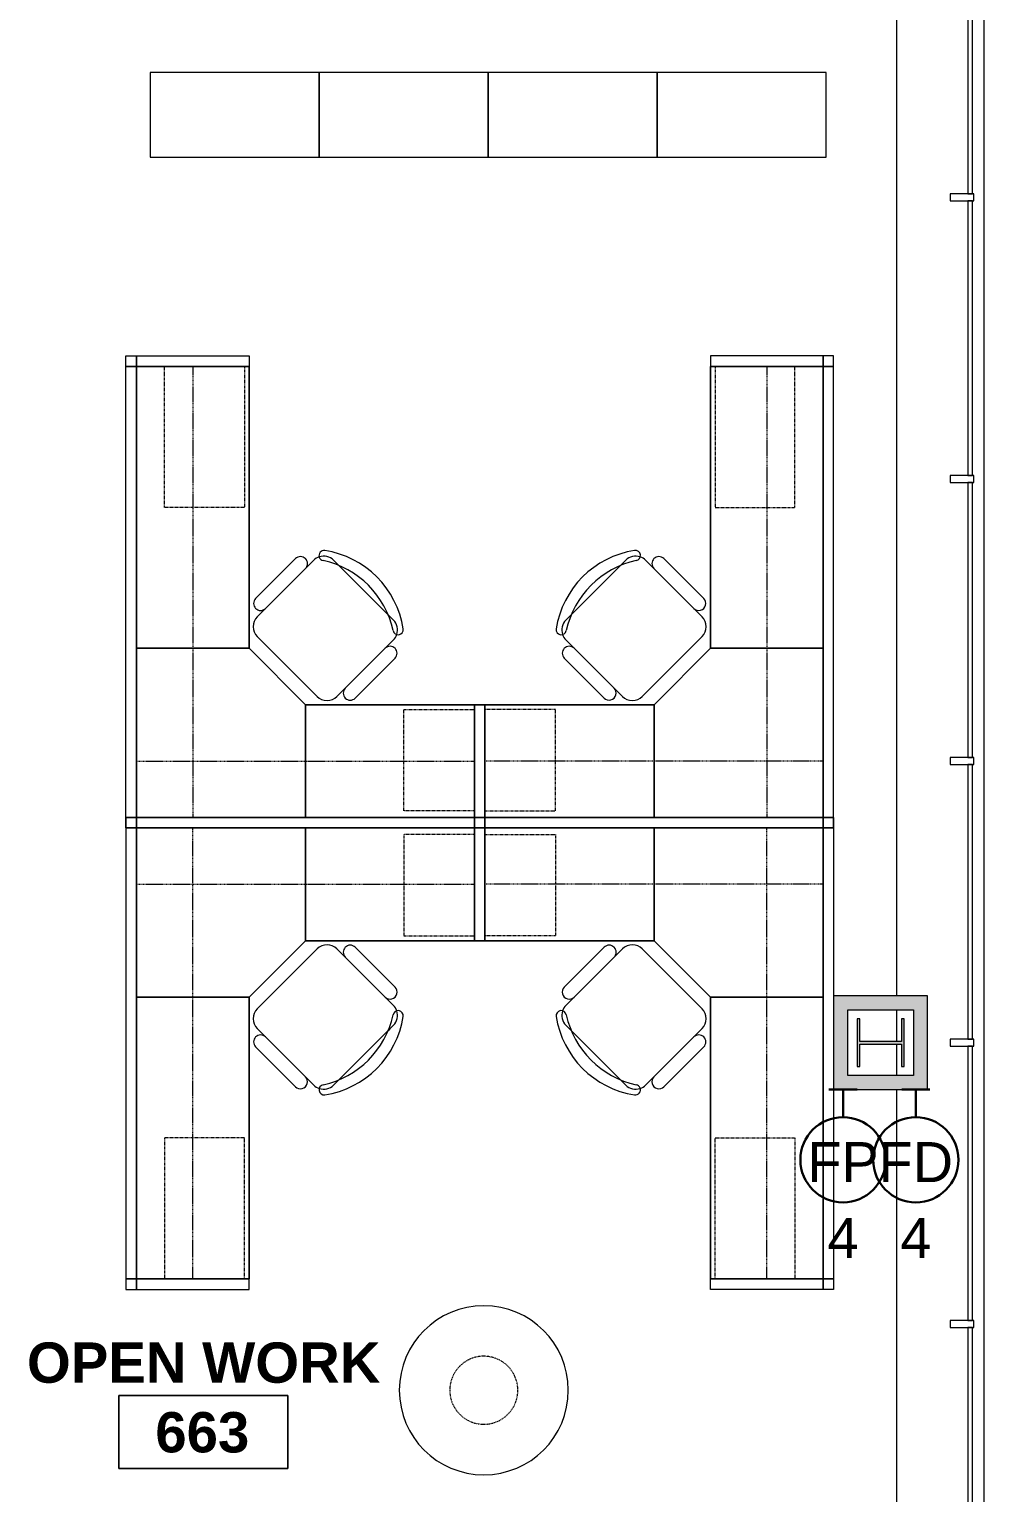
# Model space of a CAD drawing. Header units: inches. Extents: x -1180 to 2011, y -268 to 2143.
# Drawn here: x 1214 to 1417.2, y 1514.5 to 1826.1 of the extents above; entities that cross this region are included whole.
import ezdxf

# ---------------------------------------------------------------- set-up
doc = ezdxf.new("R2010")
doc.units = ezdxf.units.IN
doc.header["$MEASUREMENT"] = 0
for name, pattern in [('Hidden', [0.28125, 0.1875, -0.09375]), ('Hidden2', [0.140625, 0.09375, -0.046875]), ('Steelcase Hidden Line', [0.117188, 0.078125, -0.039062])]:
    doc.linetypes.add(name, pattern=pattern)
for name, color, linetype, lineweight in [('A-ANNO-NOTE', 131, 'Continuous', 13), ('A-AREA-IDEN', 2, 'Continuous', 9), ('A-GLAZ-CURT', 52, 'Continuous', 9), ('A-GLAZ-CWMG', 51, 'Continuous', 13), ('A-WALL', 113, 'Continuous', 13), ('A-WALL-PATT', 111, 'Continuous', 13), ('I-FURN', 30, 'Continuous', 9), ('I-FURN-PNLS', 30, 'Continuous', 9), ('I-WALL', 2, 'Continuous', 13), ('S-COLS', 52, 'Continuous', 13)]:
    doc.layers.add(name, color=color, linetype=linetype, lineweight=lineweight)
doc.styles.add('Swis721 Lt BT', font='swissl.ttf', dxfattribs={"height": 8.514638})
doc.styles.add('Swis721 Lt BT_B', font='', dxfattribs={"height": 8.583975})
doc.styles.get('Swis721 Lt BT_B').set_extended_font_data('Swis721 Lt BT', bold=True)

# ---------------------------------------------------------------- blocks, each defined once
blk = doc.blocks.new('HP-Bearing Pile-Column - HP10X57-5580024-6TH FLOOR POWER _ SIGNAL')
at = {"layer": 'S-COLS', "lineweight": 9}
blk.add_hatch(color=7, dxfattribs=at).paths.add_polyline_path([(-5.1, 5), (-5.1, 4.435), (-0.2825, 4.435), (-0.2825, -4.435), (-5.1, -4.435), (-5.1, -5), (5.1, -5), (5.1, -4.435), (0.2825, -4.435), (0.2825, 4.435), (5.1, 4.435), (5.1, 5), (-4.9623, 5)], flags=0)
at = {"layer": 'S-COLS', "color": 8, "lineweight": 20}
for p, q in [((5.1, 5), (-5.1, 5)), ((-5.1, 5), (-5.1, 4.435)), ((-5.1, 4.435), (-0.2825, 4.435)), ((-0.2825, 4.435), (-0.2825, -4.435)), ((0.2825, -4.435), (0.2825, 4.435)), ((0.2825, 4.435), (5.1, 4.435)), ((5.1, 4.435), (5.1, 5)), ((-0.2825, -4.435), (-5.1, -4.435)), ((-5.1, -4.435), (-5.1, -5)), ((-5.1, -5), (5.1, -5)), ((5.1, -4.435), (0.2825, -4.435)), ((5.1, -5), (5.1, -4.435))]:
    blk.add_line(p, q, dxfattribs=at)
blk = doc.blocks.new('System Panel - Glazed-5268107-6TH FLOOR POWER _ SIGNAL')
at = {"layer": 'A-GLAZ-CURT', "lineweight": 13}
for p, q in [((29.375, 1.75), (-29.375, 1.75)), ((-29.375, 1.75), (-29.375, 0.75)), ((-29.375, 0.75), (29.375, 0.75)), ((29.375, 0.75), (29.375, 1.75))]:
    blk.add_line(p, q, dxfattribs=at)
blk = doc.blocks.new('System Panel - Glazed-5268108-6TH FLOOR POWER _ SIGNAL')
at = {"layer": 'A-GLAZ-CURT', "lineweight": 13}
for p, q in [((29.21, 1.75), (-29.21, 1.75)), ((-29.21, 1.75), (-29.21, 0.75)), ((-29.21, 0.75), (29.21, 0.75)), ((29.21, 0.75), (29.21, 1.75))]:
    blk.add_line(p, q, dxfattribs=at)
blk = doc.blocks.new('System Panel - Glazed-4980337-6TH FLOOR POWER _ SIGNAL')
at = {"layer": 'A-GLAZ-CURT', "lineweight": 13}
for p, q in [((29.25, 1.75), (-29.25, 1.75)), ((-29.25, 1.75), (-29.25, 0.75)), ((-29.25, 0.75), (29.25, 0.75)), ((29.25, 0.75), (29.25, 1.75))]:
    blk.add_line(p, q, dxfattribs=at)
blk = doc.blocks.new('System Panel - Glazed-5268109-6TH FLOOR POWER _ SIGNAL')
at = {"layer": 'A-GLAZ-CURT', "lineweight": 13}
for p, q in [((29.29, 1.75), (-29.29, 1.75)), ((-29.29, 1.75), (-29.29, 0.75)), ((-29.29, 0.75), (29.29, 0.75)), ((29.29, 0.75), (29.29, 1.75))]:
    blk.add_line(p, q, dxfattribs=at)
blk = doc.blocks.new('Rectangular Mullion - 1_5_ x 2_5_ rectangular-4980335-6TH FLOOR POWER _ SIGNAL')
at = {"layer": 'A-GLAZ-CWMG', "lineweight": 20}
for p, q in [((-0.75, 3), (0.75, 3)), ((-0.75, -2), (-0.75, 3)), ((0.75, 3), (0.75, -2)), ((0.75, -2), (-0.75, -2))]:
    blk.add_line(p, q, dxfattribs=at)
blk = doc.blocks.new('F-Lateral File - 2 Drawers x 18_D x 36_W-5221991-6TH FLOOR POWER _ SIGNAL')
at = {"layer": 'I-FURN-PNLS'}
for p, q in [((16.8, 8.2), (-19.2, 8.2)), ((-19.2, 8.2), (-19.2, -9.8)), ((16.8, -9.8), (16.8, 8.2)), ((-19.2, -9.8), (16.8, -9.8))]:
    blk.add_line(p, q, dxfattribs=at)
blk = doc.blocks.new('F-Workstation - Generic Typical - F-Workstation - Generic Typical-V95-6TH FLOOR POWER _ SIGNAL')
at = {"layer": 'I-FURN'}
for p, q in [((25.76, -38.49), (38.49, -25.76)), ((38.49, -25.76), (25.76, -38.49)), ((25.76, -38.49), (38.49, -25.76)), ((42.73, -25.76), (54.75, -37.78)), ((44.5, -27.53), (42.73, -25.76)), ((42.73, -25.76), (44.5, -27.53)), ((44.5, -27.53), (52.98, -36.01)), ((52.98, -36.01), (44.5, -27.53)), ((52.98, -36.01), (44.5, -27.53)), ((44.5, -27.53), (52.98, -36.01)), ((46.62, -25.4), (55.1, -33.89)), ((55.1, -33.89), (46.62, -25.4)), ((46.62, -25.4), (55.1, -33.89)), ((54.75, -37.78), (52.98, -36.01)), ((52.98, -36.01), (54.75, -37.78)), ((37.78, -54.75), (25.76, -42.73)), ((25.76, -42.73), (27.53, -44.5)), ((27.53, -44.5), (25.76, -42.73)), ((53.65, -43.12), (43.12, -53.65)), ((43.2, -53.57), (53.57, -43.2)), ((53.57, -43.2), (43.2, -53.57)), ((53.57, -43.2), (53.96, -42.81)), ((53.96, -42.81), (53.57, -43.2)), ((53.99, -42.78), (54.75, -42.02)), ((54.75, -42.02), (53.99, -42.78)), ((33.89, -55.1), (25.4, -46.62)), ((25.4, -46.62), (33.89, -55.1)), ((33.89, -55.1), (25.4, -46.62)), ((36.01, -52.98), (27.53, -44.5)), ((27.53, -44.5), (36.01, -52.98)), ((27.53, -44.5), (36.01, -52.98)), ((36.01, -52.98), (27.53, -44.5)), ((36.01, -52.98), (37.78, -54.75)), ((37.78, -54.75), (36.01, -52.98)), ((42.02, -54.75), (43.2, -53.57)), ((43.2, -53.57), (42.02, -54.75))]:
    blk.add_line(p, q, dxfattribs=at)
for centre, radius, start, end in [((40.61, -27.88), 3, 45, 135), ((40.61, -27.88), 3, 45, 135), ((40.61, -27.88), 3, 45, 135), ((45.56, -26.46), 1.5, 45, 225), ((45.56, -26.46), 1.5, 45, 225), ((45.56, -26.46), 1.5, 45, 225), ((54.04, -34.95), 1.5, 225, 45), ((54.04, -34.95), 1.5, 225, 45), ((54.04, -34.95), 1.5, 225, 45), ((27.88, -40.61), 3, 135, 225), ((27.88, -40.61), 3, 135, 225), ((27.88, -40.61), 3, 135, 225), ((35.53, -35.53), 19.64, 282.5758, 347.4242), ((35.53, -35.53), 19.64, 282.5758, 347.4242), ((35.53, -35.53), 19.64, 282.5758, 347.4242), ((37.07, -37.07), 20, 278.8255, 351.1745), ((37.07, -37.07), 20, 278.8255, 351.1745), ((37.07, -37.07), 20, 278.8255, 351.1745), ((55.77, -39.97), 1.08, 351.1745, 171.1745), ((55.77, -39.97), 1.08, 351.1745, 171.1745), ((55.77, -39.97), 1.08, 351.1745, 171.1745), ((52.63, -39.9), 3, 18.7164, 45), ((52.63, -39.9), 3, 18.6047, 45), ((52.63, -39.9), 3, 18.6047, 45), ((52.63, -39.9), 3, 315, 18.6047), ((52.63, -39.9), 3, 315, 18.6047), ((26.46, -45.56), 1.5, 45, 225), ((26.46, -45.56), 1.5, 45, 225), ((26.46, -45.56), 1.5, 45, 225), ((34.95, -54.04), 1.5, 225, 45), ((34.95, -54.04), 1.5, 225, 45), ((34.95, -54.04), 1.5, 225, 45), ((39.9, -52.63), 3, 225, 251.2836), ((39.9, -52.63), 3, 225, 251.3953), ((39.9, -52.63), 3, 225, 251.3953), ((39.97, -55.77), 1.08, 98.8255, 278.8255), ((39.97, -55.77), 1.08, 98.8255, 278.8255), ((39.97, -55.77), 1.08, 98.8255, 278.8255), ((39.9, -52.63), 3, 251.3953, 315), ((39.9, -52.63), 3, 251.3953, 315)]:
    blk.add_arc(centre, radius, start, end, dxfattribs=at)
at = {"layer": 'I-FURN-PNLS'}
for p, q in [((-2.25, 2.25), (-2.25, 0)), ((0, 2.25), (-2.25, 2.25)), ((-2.25, 0), (0, 0)), ((0, 0), (-2.25, 0)), ((-2.25, 0), (-2.25, -96)), ((0, 0), (0, 2.25)), ((72, 2.25), (0, 2.25)), ((0, 2.25), (0, 0)), ((0, 0), (72, 0)), ((0, -96), (0, 0)), ((0, 0), (0, -36)), ((36, 0), (0, 0)), ((0, 0), (0, -36)), ((36, 0), (0, 0)), ((0, 0), (36, 0)), ((0, -36), (0, 0)), ((72, 0), (36, 0)), ((36, 0), (36, -24)), ((36, -24), (36, 0)), ((36, -24), (36, 0)), ((36, 0), (36, -24)), ((72, 0), (36, 0)), ((36, 0), (36, -24)), ((36, -24), (36, 0)), ((36, 0), (72, 0)), ((72, 2.25), (72, 0)), ((74.25, 2.25), (72, 2.25)), ((72, 0), (72, 2.25)), ((72, -24), (72, 0)), ((72, 0), (74.25, 0)), ((74.25, 0), (72, 0)), ((72, 0), (72, -24)), ((72, -24), (72, 0)), ((72, 0), (72, -24)), ((74.25, 0), (74.25, 2.25)), ((74.25, -24), (74.25, 0)), ((24, -36), (36, -24)), ((24, -36), (36, -24)), ((36, -24), (24, -36)), ((36, -24), (72, -24)), ((36, -24), (72, -24)), ((72, -24), (36, -24)), ((57, -24), (72, -24)), ((72, -24), (74.25, -24)), ((24, -36), (0, -36)), ((0, -36), (0, -96)), ((0, -36), (24, -36)), ((0, -36), (24, -36)), ((24, -36), (0, -36)), ((24, -36), (0, -36)), ((0, -36), (0, -96)), ((0, -96), (0, -36)), ((0, -36), (24, -36)), ((24, -96), (24, -36)), ((24, -96), (24, -36)), ((24, -36), (24, -96)), ((24, -96), (24, -66)), ((-2.25, -96), (-2.25, -98.25)), ((0, -96), (-2.25, -96)), ((-2.25, -96), (0, -96)), ((0, -96), (24, -96)), ((0, -98.25), (0, -96)), ((24, -96), (0, -96)), ((0, -96), (0, -98.25)), ((0, -96), (24, -96)), ((24, -96), (0, -96)), ((24, -98.25), (24, -96)), ((-2.25, -98.25), (0, -98.25)), ((0, -98.25), (24, -98.25))]:
    blk.add_line(p, q, dxfattribs=at)
at = {"layer": 'I-FURN-PNLS', "linetype": 'Hidden'}
for p, q in [((12, -96), (12, 0)), ((0, -12), (72, -12))]:
    blk.add_line(p, q, dxfattribs=at)
at = {"layer": 'I-FURN-PNLS', "linetype": 'Hidden2'}
for p, q in [((57, -1.37), (57, -23)), ((72, -1.37), (57, -1.37)), ((72, -23), (72, -1.37)), ((57, -23), (72, -23)), ((23, -66), (6, -66)), ((6, -66), (6, -96)), ((23, -96), (23, -66)), ((6, -96), (23, -96))]:
    blk.add_line(p, q, dxfattribs=at)
blk = doc.blocks.new('F-Workstation - Generic Typical - F-Workstation - Generic Typical-V96-6TH FLOOR POWER _ SIGNAL')
at = {"layer": 'I-FURN'}
for p, q in [((33.89, 55.1), (25.4, 46.62)), ((33.89, 55.1), (25.4, 46.62)), ((25.4, 46.62), (33.89, 55.1)), ((37.78, 54.75), (25.76, 42.73)), ((27.53, 44.5), (36.01, 52.98)), ((36.01, 52.98), (27.53, 44.5)), ((36.01, 52.98), (27.53, 44.5)), ((27.53, 44.5), (36.01, 52.98)), ((37.78, 54.75), (36.01, 52.98)), ((36.01, 52.98), (37.78, 54.75)), ((43.2, 53.57), (42.02, 54.75)), ((42.02, 54.75), (43.2, 53.57)), ((53.65, 43.12), (43.12, 53.65)), ((53.57, 43.2), (43.2, 53.57)), ((43.2, 53.57), (53.57, 43.2)), ((27.53, 44.5), (25.76, 42.73)), ((25.76, 42.73), (27.53, 44.5)), ((54.75, 42.02), (53.57, 43.2)), ((53.57, 43.2), (54.75, 42.02)), ((25.76, 38.49), (38.49, 25.76)), ((25.76, 38.49), (38.49, 25.76)), ((38.49, 25.76), (25.76, 38.49)), ((42.73, 25.76), (54.75, 37.78)), ((52.98, 36.01), (54.75, 37.78)), ((54.75, 37.78), (52.98, 36.01)), ((52.98, 36.01), (44.5, 27.53)), ((44.5, 27.53), (52.98, 36.01)), ((44.5, 27.53), (52.98, 36.01)), ((52.98, 36.01), (44.5, 27.53)), ((46.62, 25.4), (55.1, 33.89)), ((46.62, 25.4), (55.1, 33.89)), ((55.1, 33.89), (46.62, 25.4)), ((42.73, 25.76), (44.5, 27.53)), ((44.5, 27.53), (42.73, 25.76))]:
    blk.add_line(p, q, dxfattribs=at)
for centre, radius, start, end in [((39.97, 55.77), 1.08, 81.1745, 261.1745), ((39.97, 55.77), 1.08, 81.1745, 261.1745), ((39.97, 55.77), 1.08, 81.1745, 261.1745), ((37.07, 37.07), 20, 8.8255, 81.1745), ((37.07, 37.07), 20, 8.8255, 81.1745), ((37.07, 37.07), 20, 8.8255, 81.1745), ((34.95, 54.04), 1.5, 315, 135), ((34.95, 54.04), 1.5, 315, 135), ((34.95, 54.04), 1.5, 315, 135), ((39.9, 52.63), 3, 108.7164, 135), ((39.9, 52.63), 3, 108.6047, 135), ((39.9, 52.63), 3, 108.6047, 135), ((39.9, 52.63), 3, 45, 108.6047), ((39.9, 52.63), 3, 45, 108.6047), ((35.53, 35.53), 19.64, 12.5758, 77.4242), ((35.53, 35.53), 19.64, 12.5758, 77.4242), ((35.53, 35.53), 19.64, 12.5758, 77.4242), ((26.46, 45.56), 1.5, 135, 315), ((26.46, 45.56), 1.5, 135, 315), ((26.46, 45.56), 1.5, 135, 315), ((27.88, 40.61), 3, 135, 225), ((27.88, 40.61), 3, 135, 225), ((27.88, 40.61), 3, 135, 225), ((52.63, 39.9), 3, 341.3953, 45), ((52.63, 39.9), 3, 341.3953, 45), ((55.77, 39.97), 1.08, 188.8255, 8.8255), ((55.77, 39.97), 1.08, 188.8255, 8.8255), ((55.77, 39.97), 1.08, 188.8255, 8.8255), ((52.63, 39.9), 3, 315, 341.2836), ((52.63, 39.9), 3, 315, 341.3953), ((52.63, 39.9), 3, 315, 341.3953), ((54.04, 34.95), 1.5, 315, 135), ((54.04, 34.95), 1.5, 315, 135), ((54.04, 34.95), 1.5, 315, 135), ((40.61, 27.88), 3, 225, 315), ((40.61, 27.88), 3, 225, 315), ((40.61, 27.88), 3, 225, 315), ((45.56, 26.46), 1.5, 135, 315), ((45.56, 26.46), 1.5, 135, 315), ((45.56, 26.46), 1.5, 135, 315)]:
    blk.add_arc(centre, radius, start, end, dxfattribs=at)
at = {"layer": 'I-FURN-PNLS'}
for p, q in [((-2.25, 96), (-2.25, 98.25)), ((-2.25, 98.25), (0, 98.25)), ((0, 98.25), (0, 96)), ((0, 96), (0, 98.25)), ((0, 98.25), (24, 98.25)), ((24, 98.25), (24, 96)), ((0, 96), (-2.25, 96)), ((-2.25, 96), (0, 96)), ((-2.25, 0), (-2.25, 96)), ((0, 36), (0, 96)), ((0, 96), (24, 96)), ((0, 96), (0, 0)), ((24, 96), (0, 96)), ((24, 96), (0, 96)), ((0, 96), (0, 36)), ((0, 36), (0, 96)), ((0, 96), (24, 96)), ((24, 96), (24, 36)), ((24, 96), (24, 66)), ((24, 36), (24, 96)), ((24, 96), (24, 36)), ((24, 36), (0, 36)), ((0, 0), (0, 36)), ((0, 36), (24, 36)), ((24, 36), (0, 36)), ((0, 36), (0, 0)), ((0, 0), (0, 36)), ((0, 36), (24, 36)), ((0, 36), (24, 36)), ((24, 36), (0, 36)), ((24, 36), (36, 24)), ((36, 24), (24, 36)), ((24, 36), (36, 24)), ((36, 0), (36, 24)), ((36, 24), (72, 24)), ((36, 24), (36, 0)), ((36, 0), (36, 24)), ((36, 24), (36, 0)), ((72, 24), (36, 24)), ((36, 24), (36, 0)), ((36, 0), (36, 24)), ((36, 24), (72, 24)), ((57, 24), (72, 24)), ((72, 24), (72, 0)), ((72, 24), (74.25, 24)), ((72, 0), (72, 24)), ((72, 0), (72, 24)), ((72, 24), (72, 0)), ((74.25, 24), (74.25, 0)), ((-2.25, -2.25), (-2.25, 0)), ((-2.25, 0), (0, 0)), ((0, 0), (-2.25, 0)), ((0, -2.25), (-2.25, -2.25)), ((0, 0), (0, -2.25)), ((0, -2.25), (0, 0)), ((0, 0), (72, 0)), ((36, 0), (0, 0)), ((0, 0), (36, 0)), ((36, 0), (0, 0)), ((72, -2.25), (0, -2.25)), ((72, 0), (36, 0)), ((36, 0), (72, 0)), ((72, 0), (36, 0)), ((72, -2.25), (72, 0)), ((72, 0), (74.25, 0)), ((72, 0), (72, -2.25)), ((74.25, 0), (72, 0)), ((74.25, -2.25), (72, -2.25)), ((74.25, 0), (74.25, -2.25))]:
    blk.add_line(p, q, dxfattribs=at)
at = {"layer": 'I-FURN-PNLS', "linetype": 'Hidden2'}
for p, q in [((6, 96), (23, 96)), ((6, 66), (6, 96)), ((23, 96), (23, 66)), ((23, 66), (6, 66)), ((57, 1.37), (57, 23)), ((57, 23), (72, 23)), ((72, 23), (72, 1.37)), ((72, 1.37), (57, 1.37))]:
    blk.add_line(p, q, dxfattribs=at)
at = {"layer": 'I-FURN-PNLS', "linetype": 'Hidden'}
for p, q in [((12, 96), (12, 0)), ((0, 12), (72, 12))]:
    blk.add_line(p, q, dxfattribs=at)
blk = doc.blocks.new('F-Workstation - Generic Typical - F-Workstation - Generic Typical-V113-6TH FLOOR POWER _ SIGNAL')
at = {"layer": 'I-FURN'}
for p, q in [((33.89, 55.1), (25.4, 46.62)), ((33.89, 55.1), (25.4, 46.62)), ((25.4, 46.62), (33.89, 55.1)), ((37.78, 54.75), (25.76, 42.73)), ((27.53, 44.5), (36.01, 52.98)), ((36.01, 52.98), (27.53, 44.5)), ((36.01, 52.98), (27.53, 44.5)), ((27.53, 44.5), (36.01, 52.98)), ((37.78, 54.75), (36.01, 52.98)), ((36.01, 52.98), (37.78, 54.75)), ((43.2, 53.57), (42.02, 54.75)), ((42.02, 54.75), (43.2, 53.57)), ((53.65, 43.12), (43.12, 53.65)), ((53.57, 43.2), (43.2, 53.57)), ((43.2, 53.57), (53.57, 43.2)), ((27.53, 44.5), (25.76, 42.73)), ((25.76, 42.73), (27.53, 44.5)), ((53.96, 42.81), (53.57, 43.2)), ((53.57, 43.2), (53.96, 42.81)), ((54.75, 42.02), (53.99, 42.78)), ((53.99, 42.78), (54.75, 42.02)), ((25.76, 38.49), (38.49, 25.76)), ((25.76, 38.49), (38.49, 25.76)), ((38.49, 25.76), (25.76, 38.49)), ((42.73, 25.76), (54.75, 37.78)), ((52.98, 36.01), (54.75, 37.78)), ((54.75, 37.78), (52.98, 36.01)), ((52.98, 36.01), (44.5, 27.53)), ((44.5, 27.53), (52.98, 36.01)), ((44.5, 27.53), (52.98, 36.01)), ((52.98, 36.01), (44.5, 27.53)), ((46.62, 25.4), (55.1, 33.89)), ((46.62, 25.4), (55.1, 33.89)), ((55.1, 33.89), (46.62, 25.4)), ((42.73, 25.76), (44.5, 27.53)), ((44.5, 27.53), (42.73, 25.76))]:
    blk.add_line(p, q, dxfattribs=at)
for centre, radius, start, end in [((39.97, 55.77), 1.08, 81.1745, 261.1745), ((39.97, 55.77), 1.08, 81.1745, 261.1745), ((39.97, 55.77), 1.08, 81.1745, 261.1745), ((37.07, 37.07), 20, 8.8255, 81.1745), ((37.07, 37.07), 20, 8.8255, 81.1745), ((37.07, 37.07), 20, 8.8255, 81.1745), ((34.95, 54.04), 1.5, 315, 135), ((34.95, 54.04), 1.5, 315, 135), ((34.95, 54.04), 1.5, 315, 135), ((39.9, 52.63), 3, 108.7164, 135), ((39.9, 52.63), 3, 108.6047, 135), ((39.9, 52.63), 3, 108.6047, 135), ((39.9, 52.63), 3, 45, 108.6047), ((39.9, 52.63), 3, 45, 108.6047), ((35.53, 35.53), 19.64, 12.5758, 77.4242), ((35.53, 35.53), 19.64, 12.5758, 77.4242), ((35.53, 35.53), 19.64, 12.5758, 77.4242), ((26.46, 45.56), 1.5, 135, 315), ((26.46, 45.56), 1.5, 135, 315), ((26.46, 45.56), 1.5, 135, 315), ((27.88, 40.61), 3, 135, 225), ((27.88, 40.61), 3, 135, 225), ((27.88, 40.61), 3, 135, 225), ((52.63, 39.9), 3, 341.3953, 45), ((52.63, 39.9), 3, 341.3953, 45), ((55.77, 39.97), 1.08, 188.8255, 8.8255), ((55.77, 39.97), 1.08, 188.8255, 8.8255), ((55.77, 39.97), 1.08, 188.8255, 8.8255), ((52.63, 39.9), 3, 315, 341.2836), ((52.63, 39.9), 3, 315, 341.3953), ((52.63, 39.9), 3, 315, 341.3953), ((54.04, 34.95), 1.5, 315, 135), ((54.04, 34.95), 1.5, 315, 135), ((54.04, 34.95), 1.5, 315, 135), ((40.61, 27.88), 3, 225, 315), ((40.61, 27.88), 3, 225, 315), ((40.61, 27.88), 3, 225, 315), ((45.56, 26.46), 1.5, 135, 315), ((45.56, 26.46), 1.5, 135, 315), ((45.56, 26.46), 1.5, 135, 315)]:
    blk.add_arc(centre, radius, start, end, dxfattribs=at)
at = {"layer": 'I-FURN-PNLS'}
for p, q in [((-2.25, 96), (-2.25, 98.25)), ((-2.25, 98.25), (0, 98.25)), ((0, 98.25), (0, 96)), ((0, 96), (0, 98.25)), ((0, 98.25), (24, 98.25)), ((24, 98.25), (24, 96)), ((0, 96), (-2.25, 96)), ((-2.25, 96), (0, 96)), ((-2.25, 0), (-2.25, 96)), ((0, 36), (0, 96)), ((0, 96), (24, 96)), ((0, 96), (0, 0)), ((24, 96), (0, 96)), ((24, 96), (0, 96)), ((0, 96), (0, 36)), ((0, 36), (0, 96)), ((0, 96), (24, 96)), ((24, 96), (24, 36)), ((24, 96), (24, 66)), ((24, 36), (24, 96)), ((24, 96), (24, 36)), ((24, 36), (0, 36)), ((0, 0), (0, 36)), ((0, 36), (24, 36)), ((24, 36), (0, 36)), ((0, 36), (0, 0)), ((0, 0), (0, 36)), ((0, 36), (24, 36)), ((0, 36), (24, 36)), ((24, 36), (0, 36)), ((24, 36), (36, 24)), ((36, 24), (24, 36)), ((24, 36), (36, 24)), ((36, 0), (36, 24)), ((36, 24), (72, 24)), ((36, 24), (36, 0)), ((36, 0), (36, 24)), ((36, 24), (36, 0)), ((72, 24), (36, 24)), ((36, 24), (36, 0)), ((36, 0), (36, 24)), ((36, 24), (72, 24)), ((57, 24), (72, 24)), ((72, 24), (72, 0)), ((72, 24), (74.25, 24)), ((72, 0), (72, 24)), ((72, 0), (72, 24)), ((72, 24), (72, 0)), ((74.25, 24), (74.25, 0)), ((-2.25, -2.25), (-2.25, 0)), ((-2.25, 0), (0, 0)), ((0, 0), (-2.25, 0)), ((0, -2.25), (-2.25, -2.25)), ((0, 0), (0, -2.25)), ((0, -2.25), (0, 0)), ((0, 0), (72, 0)), ((36, 0), (0, 0)), ((0, 0), (36, 0)), ((36, 0), (0, 0)), ((72, -2.25), (0, -2.25)), ((72, 0), (36, 0)), ((36, 0), (72, 0)), ((72, 0), (36, 0)), ((72, -2.25), (72, 0)), ((72, 0), (74.25, 0)), ((72, 0), (72, -2.25)), ((74.25, 0), (72, 0)), ((74.25, -2.25), (72, -2.25)), ((74.25, 0), (74.25, -2.25))]:
    blk.add_line(p, q, dxfattribs=at)
at = {"layer": 'I-FURN-PNLS', "linetype": 'Hidden2'}
for p, q in [((6, 96), (23, 96)), ((6, 66), (6, 96)), ((23, 96), (23, 66)), ((23, 66), (6, 66)), ((57, 1.37), (57, 23)), ((57, 23), (72, 23)), ((72, 23), (72, 1.37)), ((72, 1.37), (57, 1.37))]:
    blk.add_line(p, q, dxfattribs=at)
at = {"layer": 'I-FURN-PNLS', "linetype": 'Hidden'}
for p, q in [((12, 96), (12, 0)), ((0, 12), (72, 12))]:
    blk.add_line(p, q, dxfattribs=at)
blk = doc.blocks.new('F-Workstation - Generic Typical - F-Workstation - Generic Typical-V93-6TH FLOOR POWER _ SIGNAL')
at = {"layer": 'I-FURN'}
for p, q in [((25.76, -38.49), (38.49, -25.76)), ((38.49, -25.76), (25.76, -38.49)), ((25.76, -38.49), (38.49, -25.76)), ((42.73, -25.76), (54.75, -37.78)), ((44.5, -27.53), (42.73, -25.76)), ((42.73, -25.76), (44.5, -27.53)), ((44.5, -27.53), (52.98, -36.01)), ((52.98, -36.01), (44.5, -27.53)), ((52.98, -36.01), (44.5, -27.53)), ((44.5, -27.53), (52.98, -36.01)), ((46.62, -25.4), (55.1, -33.89)), ((55.1, -33.89), (46.62, -25.4)), ((46.62, -25.4), (55.1, -33.89)), ((54.75, -37.78), (52.98, -36.01)), ((52.98, -36.01), (54.75, -37.78)), ((37.78, -54.75), (25.76, -42.73)), ((25.76, -42.73), (27.53, -44.5)), ((27.53, -44.5), (25.76, -42.73)), ((53.65, -43.12), (43.12, -53.65)), ((43.2, -53.57), (53.57, -43.2)), ((53.57, -43.2), (43.2, -53.57)), ((53.57, -43.2), (54.75, -42.02)), ((54.75, -42.02), (53.57, -43.2)), ((33.89, -55.1), (25.4, -46.62)), ((25.4, -46.62), (33.89, -55.1)), ((33.89, -55.1), (25.4, -46.62)), ((36.01, -52.98), (27.53, -44.5)), ((27.53, -44.5), (36.01, -52.98)), ((27.53, -44.5), (36.01, -52.98)), ((36.01, -52.98), (27.53, -44.5)), ((36.01, -52.98), (37.78, -54.75)), ((37.78, -54.75), (36.01, -52.98)), ((42.02, -54.75), (43.2, -53.57)), ((43.2, -53.57), (42.02, -54.75))]:
    blk.add_line(p, q, dxfattribs=at)
for centre, radius, start, end in [((40.61, -27.88), 3, 45, 135), ((40.61, -27.88), 3, 45, 135), ((40.61, -27.88), 3, 45, 135), ((45.56, -26.46), 1.5, 45, 225), ((45.56, -26.46), 1.5, 45, 225), ((45.56, -26.46), 1.5, 45, 225), ((54.04, -34.95), 1.5, 225, 45), ((54.04, -34.95), 1.5, 225, 45), ((54.04, -34.95), 1.5, 225, 45), ((27.88, -40.61), 3, 135, 225), ((27.88, -40.61), 3, 135, 225), ((27.88, -40.61), 3, 135, 225), ((35.53, -35.53), 19.64, 282.5758, 347.4242), ((35.53, -35.53), 19.64, 282.5758, 347.4242), ((35.53, -35.53), 19.64, 282.5758, 347.4242), ((37.07, -37.07), 20, 278.8255, 351.1745), ((37.07, -37.07), 20, 278.8255, 351.1745), ((37.07, -37.07), 20, 278.8255, 351.1745), ((55.77, -39.97), 1.08, 351.1745, 171.1745), ((55.77, -39.97), 1.08, 351.1745, 171.1745), ((55.77, -39.97), 1.08, 351.1745, 171.1745), ((52.63, -39.9), 3, 18.7164, 45), ((52.63, -39.9), 3, 18.6047, 45), ((52.63, -39.9), 3, 18.6047, 45), ((52.63, -39.9), 3, 315, 18.6047), ((52.63, -39.9), 3, 315, 18.6047), ((26.46, -45.56), 1.5, 45, 225), ((26.46, -45.56), 1.5, 45, 225), ((26.46, -45.56), 1.5, 45, 225), ((34.95, -54.04), 1.5, 225, 45), ((34.95, -54.04), 1.5, 225, 45), ((34.95, -54.04), 1.5, 225, 45), ((39.9, -52.63), 3, 225, 251.2836), ((39.9, -52.63), 3, 225, 251.3953), ((39.9, -52.63), 3, 225, 251.3953), ((39.97, -55.77), 1.08, 98.8255, 278.8255), ((39.97, -55.77), 1.08, 98.8255, 278.8255), ((39.97, -55.77), 1.08, 98.8255, 278.8255), ((39.9, -52.63), 3, 251.3953, 315), ((39.9, -52.63), 3, 251.3953, 315)]:
    blk.add_arc(centre, radius, start, end, dxfattribs=at)
at = {"layer": 'I-FURN-PNLS'}
for p, q in [((-2.25, 2.25), (-2.25, 0)), ((0, 2.25), (-2.25, 2.25)), ((-2.25, 0), (0, 0)), ((0, 0), (-2.25, 0)), ((-2.25, 0), (-2.25, -96)), ((0, 0), (0, 2.25)), ((72, 2.25), (0, 2.25)), ((0, 2.25), (0, 0)), ((0, 0), (72, 0)), ((0, -96), (0, 0)), ((0, 0), (0, -36)), ((36, 0), (0, 0)), ((0, 0), (0, -36)), ((36, 0), (0, 0)), ((0, 0), (36, 0)), ((0, -36), (0, 0)), ((72, 0), (36, 0)), ((36, 0), (36, -24)), ((36, -24), (36, 0)), ((36, -24), (36, 0)), ((36, 0), (36, -24)), ((72, 0), (36, 0)), ((36, 0), (36, -24)), ((36, -24), (36, 0)), ((36, 0), (72, 0)), ((72, 2.25), (72, 0)), ((74.25, 2.25), (72, 2.25)), ((72, 0), (72, 2.25)), ((72, -24), (72, 0)), ((72, 0), (74.25, 0)), ((74.25, 0), (72, 0)), ((72, 0), (72, -24)), ((72, -24), (72, 0)), ((72, 0), (72, -24)), ((74.25, 0), (74.25, 2.25)), ((74.25, -24), (74.25, 0)), ((24, -36), (36, -24)), ((24, -36), (36, -24)), ((36, -24), (24, -36)), ((36, -24), (72, -24)), ((36, -24), (72, -24)), ((72, -24), (36, -24)), ((57, -24), (72, -24)), ((72, -24), (74.25, -24)), ((24, -36), (0, -36)), ((0, -36), (0, -96)), ((0, -36), (24, -36)), ((0, -36), (24, -36)), ((24, -36), (0, -36)), ((24, -36), (0, -36)), ((0, -36), (0, -96)), ((0, -96), (0, -36)), ((0, -36), (24, -36)), ((24, -96), (24, -36)), ((24, -96), (24, -36)), ((24, -36), (24, -96)), ((24, -96), (24, -66)), ((-2.25, -96), (-2.25, -98.25)), ((0, -96), (-2.25, -96)), ((-2.25, -96), (0, -96)), ((0, -96), (24, -96)), ((0, -98.25), (0, -96)), ((24, -96), (0, -96)), ((0, -96), (0, -98.25)), ((0, -96), (24, -96)), ((24, -96), (0, -96)), ((24, -98.25), (24, -96)), ((-2.25, -98.25), (0, -98.25)), ((0, -98.25), (24, -98.25))]:
    blk.add_line(p, q, dxfattribs=at)
at = {"layer": 'I-FURN-PNLS', "linetype": 'Hidden'}
for p, q in [((12, -96), (12, 0)), ((0, -12), (72, -12))]:
    blk.add_line(p, q, dxfattribs=at)
at = {"layer": 'I-FURN-PNLS', "linetype": 'Hidden2'}
for p, q in [((57, -1.37), (57, -23)), ((72, -1.37), (57, -1.37)), ((72, -23), (72, -1.37)), ((57, -23), (72, -23)), ((23, -66), (6, -66)), ((6, -66), (6, -96)), ((23, -96), (23, -66)), ((6, -96), (23, -96))]:
    blk.add_line(p, q, dxfattribs=at)
blk = doc.blocks.new('Steelcase Coalesse - Host - Table - Round - 36_-5503981-6TH FLOOR POWER _ SIGNAL')
at = {"layer": 'I-FURN'}
for start, end in [(360, 180), (180, 0)]:
    blk.add_arc((-26.14, -21.68), 18, start, end, dxfattribs=at)
at = {"layer": 'I-FURN', "linetype": 'Steelcase Hidden Line'}
for start, end in [(0, 180), (180, 360)]:
    blk.add_arc((-26.14, -21.68), 7.25, start, end, dxfattribs=at)
blk = doc.blocks.new('Room Tag - Room Name and Number-3379422-6TH FLOOR POWER _ SIGNAL')
at = {"layer": 'A-AREA-IDEN'}
for p, q in [((-0.1881, -0.1636), (-0.1881, -0.0018)), ((-0.1881, -0.0018), (0.1869, -0.0018)), ((0.1869, -0.0018), (-0.1881, -0.0018)), ((-0.1881, -0.0018), (-0.1881, -0.1636)), ((0.1869, -0.0018), (0.1869, -0.1636)), ((0.1869, -0.1636), (0.1869, -0.0018)), ((0.1869, -0.1636), (-0.1881, -0.1636)), ((-0.1881, -0.1636), (0.1869, -0.1636))]:
    blk.add_line(p, q, dxfattribs=at)

msp = doc.modelspace()

# ---------------------------------------------------------------- hatches: boundary and pattern name
at = {"layer": 'A-WALL-PATT', "lineweight": 9}
for points in [[(1385.26, 1600.33), (1388.26, 1600.33), (1388.26, 1620.33), (1385.26, 1620.33), (1385.26, 1609.49)], [(1402.26, 1617.33), (1405.26, 1617.33), (1405.26, 1620.33), (1388.26, 1620.33), (1388.26, 1617.33), (1398.73, 1617.33)], [(1405.26, 1600.33), (1405.26, 1617.33), (1402.26, 1617.33), (1402.26, 1600.33)], [(1388.26, 1600.33), (1402.26, 1600.33), (1402.26, 1603.33), (1388.26, 1603.33)]]:
    msp.add_hatch(color=7, dxfattribs=at).paths.add_polyline_path(points, flags=0)

# ---------------------------------------------------------------- linework, layer by layer
at = {"layer": 'A-ANNO-NOTE', "lineweight": 30}
for p, q in [((1384.26, 1600.33), (1390.26, 1600.33)), ((1387.26, 1600.33), (1387.26, 1594.47)), ((1399.76, 1600.33), (1405.76, 1600.33)), ((1402.76, 1600.33), (1402.76, 1594.47))]:
    msp.add_line(p, q, dxfattribs=at)
for centre in [(1387.26, 1585.4), (1402.76, 1585.4)]:
    msp.add_circle(centre, 9.07, dxfattribs=at)
at = {"layer": 'A-WALL', "lineweight": 9}
for p, q in [((1417.23, 1971.52), (1417.23, 889.04)), ((1398.73, 1620.33), (1398.73, 1876.42)), ((1398.73, 1610.61), (1398.73, 1617.33)), ((1398.73, 1603.33), (1398.73, 1610.04)), ((1398.73, 1260.15), (1398.73, 1600.33))]:
    msp.add_line(p, q, dxfattribs=at)
at = {"layer": 'I-WALL', "color": 8, "lineweight": 20}
for p, q in [((1385.26, 1620.33), (1385.26, 1600.33)), ((1405.26, 1620.33), (1385.26, 1620.33)), ((1388.26, 1603.33), (1388.26, 1617.33)), ((1388.26, 1617.33), (1402.26, 1617.33)), ((1402.26, 1617.33), (1402.26, 1603.33)), ((1405.26, 1600.33), (1405.26, 1620.33)), ((1402.26, 1603.33), (1388.26, 1603.33)), ((1385.26, 1600.33), (1405.26, 1600.33))]:
    msp.add_line(p, q, dxfattribs=at)

# ---------------------------------------------------------------- block references
at = {"layer": 'A-AREA-IDEN', "xscale": 95.99999999999994, "yscale": 95.99999999999994, "zscale": 95.99999999999994}
msp.add_blockref('Room Tag - Room Name and Number-3379422-6TH FLOOR POWER _ SIGNAL', (1251.09, 1535.36), dxfattribs=at)
at = {"layer": 'A-GLAZ-CURT', "rotation": 269.9999999999999}
for name, p in [('System Panel - Glazed-5268109-6TH FLOOR POWER _ SIGNAL', (1413.1, 1820.36)), ('System Panel - Glazed-4980337-6TH FLOOR POWER _ SIGNAL', (1413.1, 1760.33)), ('System Panel - Glazed-4980337-6TH FLOOR POWER _ SIGNAL', (1413.1, 1700.33)), ('System Panel - Glazed-4980337-6TH FLOOR POWER _ SIGNAL', (1413.1, 1640.33)), ('System Panel - Glazed-5268108-6TH FLOOR POWER _ SIGNAL', (1413.1, 1580.37)), ('System Panel - Glazed-5268107-6TH FLOOR POWER _ SIGNAL', (1413.1, 1520.28))]:
    msp.add_blockref(name, p, dxfattribs=at)
at = {"layer": 'A-GLAZ-CWMG', "lineweight": 9, "extrusion": (0, 0, -1), "rotation": 270.0000000000001}
for p in [(-1413.1, 1790.33), (-1413.1, 1730.33), (-1413.1, 1670.33), (-1413.1, 1610.33), (-1413.1, 1550.4)]:
    msp.add_blockref('Rectangular Mullion - 1_5_ x 2_5_ rectangular-4980335-6TH FLOOR POWER _ SIGNAL', p, dxfattribs=at)
at = {"layer": 'I-FURN'}
msp.add_blockref('Steelcase Coalesse - Host - Table - Round - 36_-5503981-6TH FLOOR POWER _ SIGNAL', (1336.9, 1558), dxfattribs=at)
at = {"layer": 'I-FURN-PNLS', "rotation": 180}
for name, p in [('F-Lateral File - 2 Drawers x 18_D x 36_W-5221991-6TH FLOOR POWER _ SIGNAL', (1256.5, 1807.11)), ('F-Lateral File - 2 Drawers x 18_D x 36_W-5221991-6TH FLOOR POWER _ SIGNAL', (1292.5, 1807.11)), ('F-Lateral File - 2 Drawers x 18_D x 36_W-5221991-6TH FLOOR POWER _ SIGNAL', (1328.5, 1807.11)), ('F-Lateral File - 2 Drawers x 18_D x 36_W-5221991-6TH FLOOR POWER _ SIGNAL', (1364.5, 1807.11)), ('F-Workstation - Generic Typical - F-Workstation - Generic Typical-V93-6TH FLOOR POWER _ SIGNAL', (1383.01, 1658.3)), ('F-Workstation - Generic Typical - F-Workstation - Generic Typical-V96-6TH FLOOR POWER _ SIGNAL', (1383.01, 1656.05))]:
    msp.add_blockref(name, p, dxfattribs=at)
at = {"layer": 'I-FURN-PNLS'}
for name, p in [('F-Workstation - Generic Typical - F-Workstation - Generic Typical-V113-6TH FLOOR POWER _ SIGNAL', (1236.76, 1658.3)), ('F-Workstation - Generic Typical - F-Workstation - Generic Typical-V95-6TH FLOOR POWER _ SIGNAL', (1236.76, 1656.05))]:
    msp.add_blockref(name, p, dxfattribs=at)
at = {"layer": 'S-COLS', "lineweight": 9, "rotation": 89.99999999999991}
msp.add_blockref('HP-Bearing Pile-Column - HP10X57-5580024-6TH FLOOR POWER _ SIGNAL', (1395.26, 1610.33), dxfattribs=at)

# ---------------------------------------------------------------- texts
at = {"layer": 'A-ANNO-NOTE', "lineweight": 9, "attachment_point": 2, "line_spacing_factor": 1.00667, "style": 'Swis721 Lt BT'}
for s, insert, char_height, width in [('FP', (1387.27, 1589.16), 8.515, 16.74), ('FD', (1402.77, 1589.16), 8.515, 18.036), ('4', (1387.27, 1573.01), 8.51, 7.56), ('4', (1402.77, 1573.01), 8.51, 7.56)]:
    msp.add_mtext(s, dxfattribs=dict(at, insert=insert, char_height=char_height, width=width))
at = {"layer": 'A-AREA-IDEN', "char_height": 8.584, "attachment_point": 2, "line_spacing_factor": 0.998538, "style": 'Swis721 Lt BT_B'}
for s, insert, width in [('OPEN WORK', (1251.1, 1546.5), 84.132), ('663', (1250.81, 1531.67), 23.004)]:
    msp.add_mtext(s, dxfattribs=dict(at, insert=insert, width=width))

doc.saveas('drawing.dxf')
